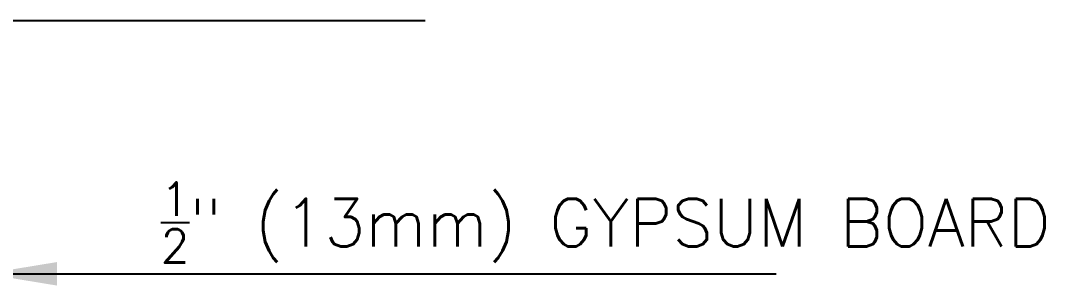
# Model space of a CAD drawing. Header units: inches. Extents: x 402.8 to 456.9, y 44.7 to 94.1.
# Drawn here: x 440.83 to 456.92, y 88.92 to 93.09 of the extents above; entities that cross this region are included whole.
import ezdxf

# ---------------------------------------------------------------- set-up
doc = ezdxf.new("R2010")
doc.units = ezdxf.units.IN
doc.header["$MEASUREMENT"] = 0
doc.layers.add('LINE9', color=9, linetype='Continuous')
doc.layers.add('TEXT', color=4, linetype='Continuous')
doc.styles.add('DIM', font='romans.shx', dxfattribs={"width": 0.7})
doc.styles.add('ROMANS', font='romans.shx', dxfattribs={"height": 0.75})
doc.dimstyles.new('ext_12', dxfattribs={"dimscale": 12, "dimtxt": 0.09375, "dimasz": 0.09375, "dimexe": 0.09375, "dimexo": 0.0625, "dimgap": 0.0625, "dimtad": 1, "dimdec": 1, "dimzin": 3, "dimdsep": 46, "dimlunit": 4, "dimtxsty": 'DIM', "dimcen": 0.09, "dimdle": 0.09375, "dimclrt": 4, "dimadec": 0, "dimazin": 0, "dimtfac": 1, "dimtdec": 1, "dimtmove": 2, "dimatfit": 3, "dimfxl": 1, "dimfrac": 2, "dimtolj": 1, "dimtzin": 0, "dimarcsym": 0})

msp = doc.modelspace()

# ---------------------------------------------------------------- linework, layer by layer
at = {"layer": 'LINE9'}
msp.add_line((433.246, 93.088), (447.185, 93.088), dxfattribs=at)

# ---------------------------------------------------------------- texts
at = {"layer": 'TEXT', "insert": (457.013, 89.909), "char_height": 0.75, "width": 14.45078, "attachment_point": 6, "style": 'ROMANS'}
msp.add_mtext('\\A1;{\\H0.7x;\\S1/2;}" (13mm) GYPSUM BOARD', dxfattribs=at)

# ---------------------------------------------------------------- leaders
at = {"layer": 'TEXT'}
msp.add_leader([(440.276, 89.102), (452.699, 89.102)], dimstyle='ext_12', override={"dimgap": 0.0625, "dimtad": 0}, dxfattribs=at)

doc.saveas('drawing.dxf')
